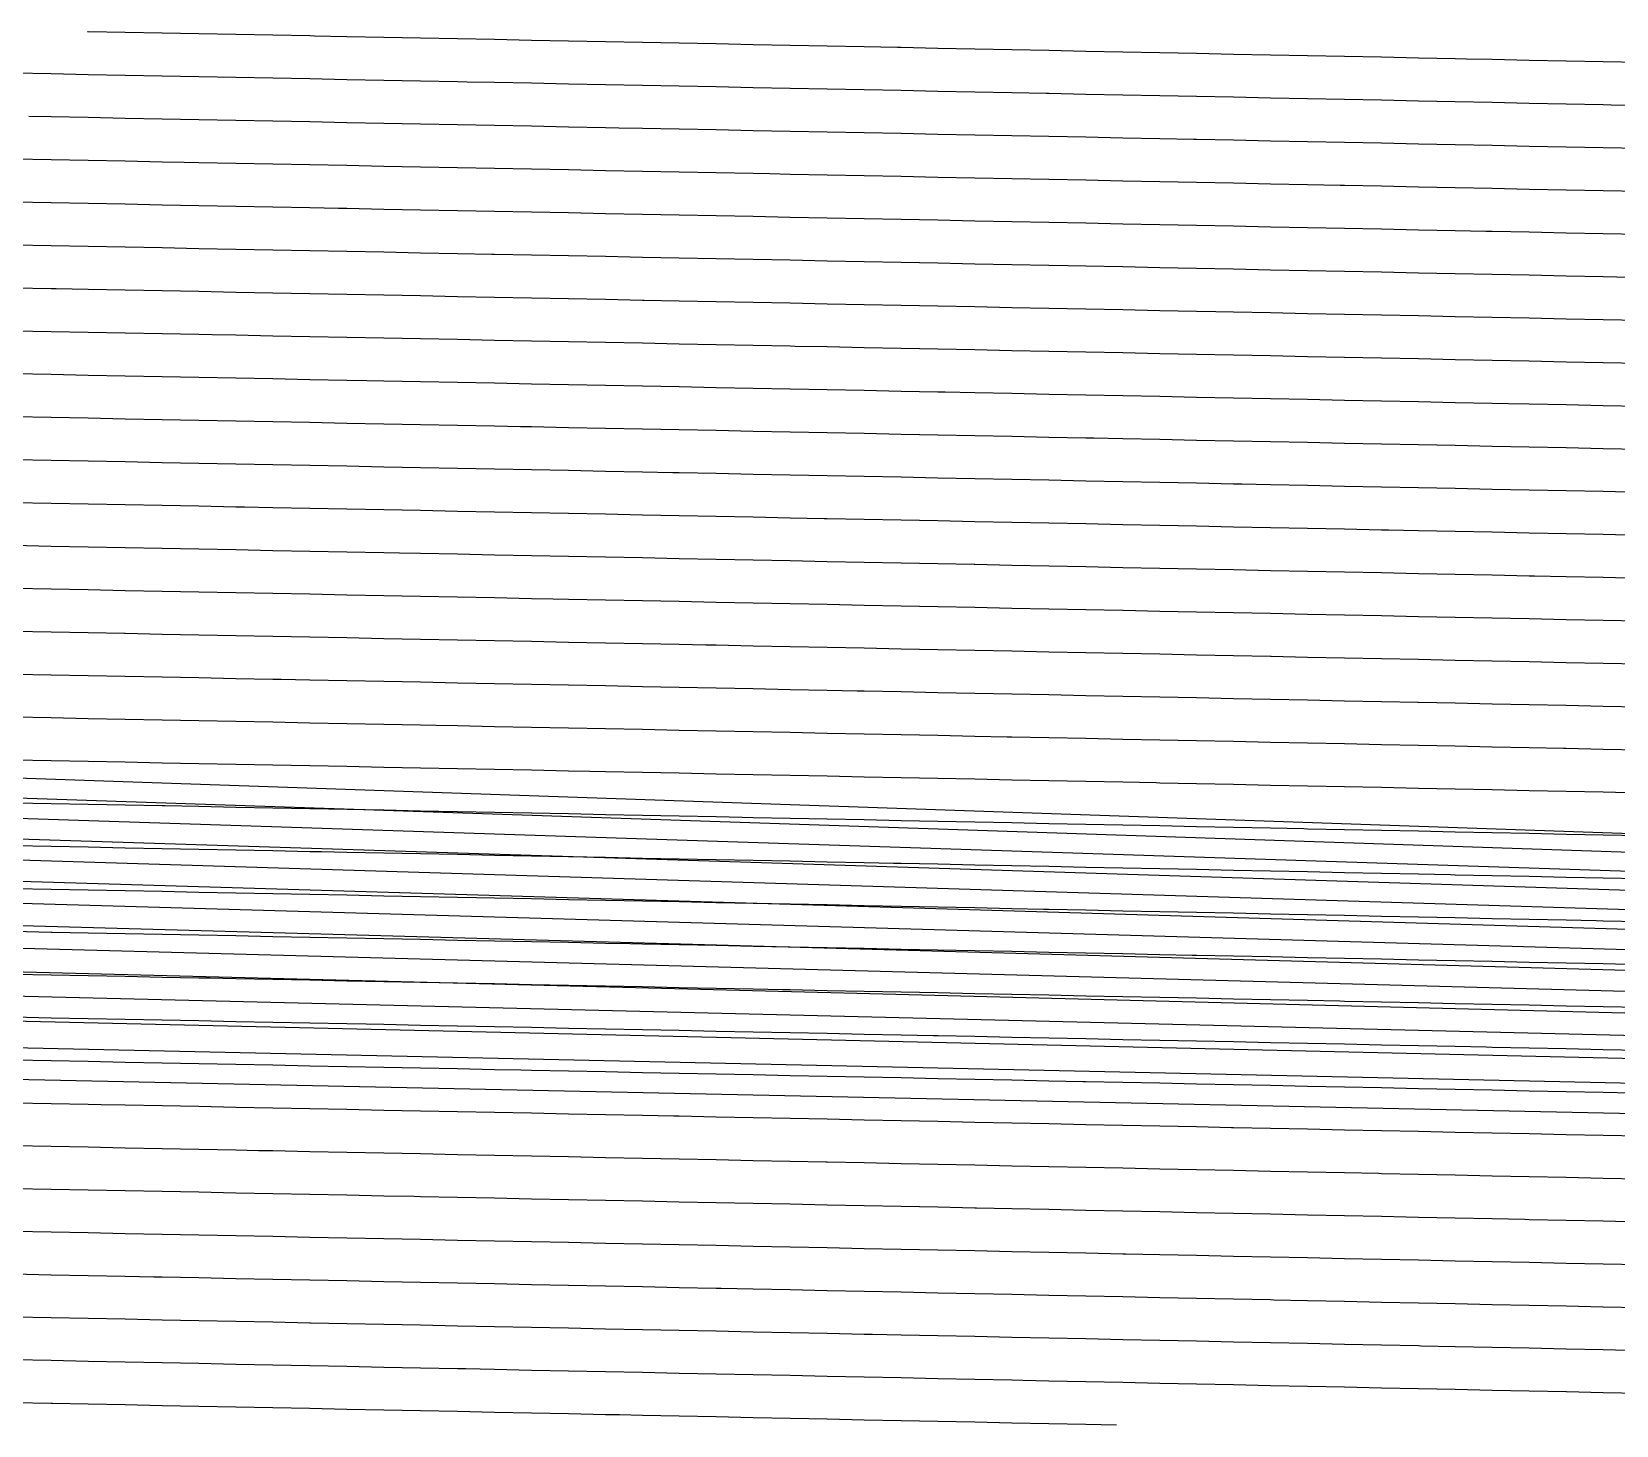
# Model space of a CAD drawing. Header units: metres. Extents: x 3386 to 5486, y 31 to 113.
# Drawn here: x 4081 to 4171.1, y 32.7 to 111.9 of the extents above; entities that cross this region are included whole.
import ezdxf

# ---------------------------------------------------------------- set-up
doc = ezdxf.new("R2010")
doc.units = ezdxf.units.M
for name, color, linetype in [('Vs_240', 7, 'Continuous'), ('Vs_260', 7, 'Continuous'), ('Vs_280', 7, 'Continuous'), ('Vs_300', 7, 'Continuous'), ('Vs_320', 7, 'Continuous'), ('Vs_340', 7, 'Continuous'), ('Vs_360', 7, 'Continuous'), ('Vs_380', 7, 'Continuous'), ('Vs_400', 7, 'Continuous'), ('Vs_420', 7, 'Continuous'), ('Vs_440', 7, 'Continuous'), ('Vs_460', 7, 'Continuous'), ('Vs_480', 7, 'Continuous'), ('Vs_500', 7, 'Continuous'), ('Vs_520', 7, 'Continuous'), ('Vs_540', 7, 'Continuous'), ('Vs_560', 7, 'Continuous'), ('Vs_580', 7, 'Continuous'), ('Vs_600', 7, 'Continuous'), ('Vs_620', 7, 'Continuous'), ('Vs_640', 7, 'Continuous'), ('Vs_660', 7, 'Continuous'), ('Vs_680', 7, 'Continuous'), ('Vs_700', 7, 'Continuous'), ('Vs_720', 7, 'Continuous'), ('Vs_740', 7, 'Continuous'), ('Vs_760', 7, 'Continuous'), ('Vs_780', 7, 'Continuous'), ('Vs_800', 7, 'Continuous'), ('Vs_820', 7, 'Continuous'), ('Vs_840', 7, 'Continuous'), ('Vs_860', 7, 'Continuous'), ('Vs_880', 7, 'Continuous'), ('Vs_900', 7, 'Continuous'), ('Vs_920', 7, 'Continuous'), ('Vs_940', 7, 'Continuous'), ('Vs_960', 7, 'Continuous')]:
    doc.layers.add(name, color=color, linetype=linetype)

msp = doc.modelspace()

# ---------------------------------------------------------------- linework, layer by layer
at = {"layer": 'Vs_240'}
msp.add_lwpolyline([(4172.412, 110.19), (4170.311, 110.233), (4168.21, 110.276), (4166.109, 110.319), (4164.007, 110.362), (4162.55, 110.392), (4161.906, 110.405), (4159.805, 110.448), (4157.704, 110.491), (4155.603, 110.534), (4153.502, 110.576), (4151.401, 110.619), (4149.3, 110.661), (4147.199, 110.704), (4145.097, 110.746), (4142.996, 110.789), (4140.895, 110.831), (4138.794, 110.873), (4136.693, 110.915), (4134.592, 110.957), (4132.491, 110.999), (4130.39, 111.041), (4130.198, 111.045), (4128.289, 111.083), (4126.188, 111.125), (4124.086, 111.167), (4121.985, 111.209), (4119.884, 111.25), (4117.783, 111.292), (4115.682, 111.333), (4113.581, 111.375), (4111.48, 111.416), (4109.379, 111.457), (4107.278, 111.499), (4105.177, 111.54), (4103.075, 111.581), (4100.974, 111.622), (4098.873, 111.663), (4097.033, 111.698), (4096.772, 111.704), (4094.671, 111.744), (4092.57, 111.785), (4090.469, 111.826), (4088.368, 111.866), (4086.267, 111.907), (4084.166, 111.947), (4084.126, 111.948)], dxfattribs=at)
at = {"layer": 'Vs_260'}
msp.add_lwpolyline([(4172.412, 107.745), (4170.77, 107.779), (4170.311, 107.788), (4168.21, 107.831), (4166.109, 107.875), (4164.007, 107.918), (4161.906, 107.961), (4159.805, 108.003), (4157.704, 108.046), (4155.603, 108.089), (4153.502, 108.132), (4151.401, 108.174), (4149.3, 108.217), (4147.199, 108.26), (4145.097, 108.302), (4142.996, 108.344), (4140.895, 108.387), (4138.794, 108.429), (4138.64, 108.432), (4136.693, 108.471), (4134.592, 108.513), (4132.491, 108.555), (4130.39, 108.597), (4128.289, 108.639), (4126.188, 108.681), (4124.086, 108.723), (4121.985, 108.765), (4119.884, 108.806), (4117.783, 108.848), (4115.682, 108.89), (4113.581, 108.931), (4111.48, 108.972), (4109.379, 109.014), (4107.278, 109.055), (4105.721, 109.085), (4105.177, 109.096), (4103.075, 109.137), (4100.974, 109.178), (4098.873, 109.219), (4096.772, 109.26), (4094.671, 109.301), (4092.57, 109.342), (4090.469, 109.382), (4088.368, 109.423), (4086.267, 109.463), (4084.166, 109.504), (4082.064, 109.544), (4079.963, 109.585)], dxfattribs=at)
at = {"layer": 'Vs_280'}
msp.add_lwpolyline([(4172.412, 105.301), (4170.311, 105.344), (4168.21, 105.387), (4166.109, 105.43), (4164.007, 105.473), (4161.906, 105.516), (4159.805, 105.559), (4157.704, 105.602), (4155.603, 105.645), (4153.502, 105.688), (4151.401, 105.73), (4149.3, 105.773), (4147.199, 105.816), (4147.027, 105.819), (4145.097, 105.858), (4142.996, 105.901), (4140.895, 105.943), (4138.794, 105.985), (4136.693, 106.027), (4134.592, 106.07), (4132.491, 106.112), (4130.39, 106.154), (4128.289, 106.196), (4126.188, 106.238), (4124.086, 106.279), (4121.985, 106.321), (4119.884, 106.363), (4117.783, 106.405), (4115.682, 106.446), (4114.351, 106.472), (4113.581, 106.488), (4111.48, 106.529), (4109.379, 106.57), (4107.278, 106.612), (4105.177, 106.653), (4103.075, 106.694), (4100.974, 106.735), (4098.873, 106.776), (4096.772, 106.817), (4094.671, 106.858), (4092.57, 106.898), (4090.469, 106.939), (4088.368, 106.98), (4086.267, 107.02), (4084.166, 107.061), (4082.064, 107.101), (4080.79, 107.126)], dxfattribs=at)
at = {"layer": 'Vs_300'}
msp.add_lwpolyline([(4172.412, 102.856), (4170.311, 102.9), (4168.21, 102.943), (4166.109, 102.986), (4164.007, 103.029), (4161.906, 103.072), (4159.805, 103.115), (4157.704, 103.158), (4155.603, 103.201), (4155.361, 103.206), (4153.502, 103.244), (4151.401, 103.287), (4149.3, 103.329), (4147.199, 103.372), (4145.097, 103.414), (4142.996, 103.457), (4140.895, 103.499), (4138.794, 103.542), (4136.693, 103.584), (4134.592, 103.626), (4132.491, 103.668), (4130.39, 103.71), (4128.289, 103.752), (4126.188, 103.794), (4124.086, 103.836), (4122.924, 103.859), (4121.985, 103.878), (4119.884, 103.92), (4117.783, 103.961), (4115.682, 104.003), (4113.581, 104.044), (4111.48, 104.086), (4109.379, 104.127), (4107.278, 104.169), (4105.177, 104.21), (4103.075, 104.251), (4100.974, 104.292), (4098.873, 104.333), (4096.772, 104.374), (4094.671, 104.415), (4092.57, 104.456), (4090.469, 104.496), (4089.629, 104.513), (4088.368, 104.537), (4086.267, 104.578), (4084.166, 104.618), (4082.064, 104.658), (4079.963, 104.699)], dxfattribs=at)
at = {"layer": 'Vs_320'}
msp.add_lwpolyline([(4172.412, 100.412), (4170.311, 100.456), (4168.21, 100.499), (4166.109, 100.542), (4164.007, 100.585), (4163.642, 100.593), (4161.906, 100.629), (4159.805, 100.672), (4157.704, 100.715), (4155.603, 100.757), (4153.502, 100.8), (4151.401, 100.843), (4149.3, 100.886), (4147.199, 100.928), (4145.097, 100.971), (4142.996, 101.014), (4140.895, 101.056), (4138.794, 101.098), (4136.693, 101.141), (4134.592, 101.183), (4132.491, 101.225), (4131.439, 101.246), (4130.39, 101.267), (4128.289, 101.309), (4126.188, 101.351), (4124.086, 101.393), (4121.985, 101.435), (4119.884, 101.477), (4117.783, 101.518), (4115.682, 101.56), (4113.581, 101.602), (4111.48, 101.643), (4109.379, 101.684), (4107.278, 101.726), (4105.177, 101.767), (4103.075, 101.808), (4100.974, 101.849), (4098.873, 101.89), (4098.407, 101.899), (4096.772, 101.931), (4094.671, 101.972), (4092.57, 102.013), (4090.469, 102.054), (4088.368, 102.094), (4086.267, 102.135), (4084.166, 102.176), (4082.064, 102.216), (4079.963, 102.256)], dxfattribs=at)
at = {"layer": 'Vs_340'}
msp.add_lwpolyline([(4171.87, 97.98), (4170.311, 98.012), (4168.21, 98.055), (4166.109, 98.099), (4164.007, 98.142), (4161.906, 98.185), (4159.805, 98.228), (4157.704, 98.271), (4155.603, 98.314), (4153.502, 98.357), (4151.401, 98.4), (4149.3, 98.443), (4147.199, 98.485), (4145.097, 98.528), (4142.996, 98.571), (4140.895, 98.613), (4139.897, 98.633), (4138.794, 98.655), (4136.693, 98.698), (4134.592, 98.74), (4132.491, 98.782), (4130.39, 98.824), (4128.289, 98.867), (4126.188, 98.909), (4124.086, 98.95), (4121.985, 98.992), (4119.884, 99.034), (4117.783, 99.076), (4115.682, 99.117), (4113.581, 99.159), (4111.48, 99.201), (4109.379, 99.242), (4107.278, 99.283), (4107.123, 99.286), (4105.177, 99.325), (4103.075, 99.366), (4100.974, 99.407), (4098.873, 99.448), (4096.772, 99.489), (4094.671, 99.53), (4092.57, 99.571), (4090.469, 99.612), (4088.368, 99.652), (4086.267, 99.693), (4084.166, 99.733), (4082.064, 99.774), (4079.963, 99.814)], dxfattribs=at)
at = {"layer": 'Vs_360'}
msp.add_lwpolyline([(4172.412, 95.525), (4170.311, 95.569), (4168.21, 95.612), (4166.109, 95.655), (4164.007, 95.699), (4161.906, 95.742), (4159.805, 95.785), (4157.704, 95.828), (4155.603, 95.871), (4153.502, 95.914), (4151.401, 95.957), (4149.3, 96), (4148.296, 96.02), (4147.199, 96.042), (4145.097, 96.085), (4142.996, 96.128), (4140.895, 96.17), (4138.794, 96.213), (4136.693, 96.255), (4134.592, 96.297), (4132.491, 96.34), (4130.39, 96.382), (4128.289, 96.424), (4126.188, 96.466), (4124.086, 96.508), (4121.985, 96.55), (4119.884, 96.592), (4117.783, 96.634), (4115.775, 96.673), (4115.682, 96.675), (4113.581, 96.717), (4111.48, 96.758), (4109.379, 96.8), (4107.278, 96.841), (4105.177, 96.883), (4103.075, 96.924), (4100.974, 96.965), (4098.873, 97.006), (4096.772, 97.047), (4094.671, 97.088), (4092.57, 97.129), (4090.469, 97.17), (4088.368, 97.21), (4086.267, 97.251), (4084.166, 97.292), (4082.353, 97.327), (4082.064, 97.332), (4079.963, 97.373)], dxfattribs=at)
at = {"layer": 'Vs_380'}
msp.add_lwpolyline([(4172.412, 93.082), (4170.311, 93.126), (4168.21, 93.169), (4166.109, 93.212), (4164.007, 93.256), (4161.906, 93.299), (4159.805, 93.342), (4157.704, 93.385), (4156.639, 93.407), (4155.603, 93.428), (4153.502, 93.471), (4151.401, 93.514), (4149.3, 93.557), (4147.199, 93.6), (4145.097, 93.643), (4142.996, 93.685), (4140.895, 93.728), (4138.794, 93.77), (4136.693, 93.813), (4134.592, 93.855), (4132.491, 93.897), (4130.39, 93.94), (4128.289, 93.982), (4126.188, 94.024), (4124.365, 94.06), (4124.086, 94.066), (4121.985, 94.108), (4119.884, 94.15), (4117.783, 94.191), (4115.682, 94.233), (4113.581, 94.275), (4111.48, 94.316), (4109.379, 94.358), (4107.278, 94.399), (4105.177, 94.441), (4103.075, 94.482), (4100.974, 94.523), (4098.873, 94.564), (4096.772, 94.605), (4094.671, 94.646), (4092.57, 94.687), (4091.221, 94.714), (4090.469, 94.728), (4088.368, 94.769), (4086.267, 94.81), (4084.166, 94.85), (4082.064, 94.891), (4079.963, 94.931)], dxfattribs=at)
at = {"layer": 'Vs_400'}
msp.add_lwpolyline([(4172.412, 90.639), (4170.311, 90.683), (4168.21, 90.726), (4166.109, 90.77), (4164.927, 90.794), (4164.007, 90.813), (4161.906, 90.856), (4159.805, 90.899), (4157.704, 90.943), (4155.603, 90.986), (4153.502, 91.029), (4151.401, 91.072), (4149.3, 91.115), (4147.199, 91.157), (4145.097, 91.2), (4142.996, 91.243), (4140.895, 91.286), (4138.794, 91.328), (4136.693, 91.371), (4134.592, 91.413), (4132.893, 91.447), (4132.491, 91.455), (4130.39, 91.498), (4128.289, 91.54), (4126.188, 91.582), (4124.086, 91.624), (4121.985, 91.666), (4119.884, 91.708), (4117.783, 91.75), (4115.682, 91.792), (4113.581, 91.833), (4111.48, 91.875), (4109.379, 91.916), (4107.278, 91.958), (4105.177, 91.999), (4103.075, 92.041), (4100.974, 92.082), (4100.022, 92.101), (4098.873, 92.123), (4096.772, 92.164), (4094.671, 92.205), (4092.57, 92.246), (4090.469, 92.287), (4088.368, 92.328), (4086.267, 92.368), (4084.166, 92.409), (4082.064, 92.45), (4079.963, 92.49)], dxfattribs=at)
at = {"layer": 'Vs_420'}
msp.add_lwpolyline([(4172.412, 88.196), (4170.311, 88.24), (4168.21, 88.284), (4166.109, 88.327), (4164.007, 88.37), (4161.906, 88.414), (4159.805, 88.457), (4157.704, 88.5), (4155.603, 88.543), (4153.502, 88.587), (4151.401, 88.63), (4149.3, 88.673), (4147.199, 88.715), (4145.097, 88.758), (4142.996, 88.801), (4141.36, 88.834), (4140.895, 88.844), (4138.794, 88.886), (4136.693, 88.929), (4134.592, 88.971), (4132.491, 89.014), (4130.39, 89.056), (4128.289, 89.098), (4126.188, 89.14), (4124.086, 89.182), (4121.985, 89.224), (4119.884, 89.266), (4117.783, 89.308), (4115.682, 89.35), (4113.581, 89.392), (4111.48, 89.434), (4109.379, 89.475), (4108.755, 89.487), (4107.278, 89.517), (4105.177, 89.558), (4103.075, 89.599), (4100.974, 89.641), (4098.873, 89.682), (4096.772, 89.723), (4094.671, 89.764), (4092.57, 89.805), (4090.469, 89.846), (4088.368, 89.887), (4086.267, 89.928), (4084.166, 89.968), (4082.064, 90.009), (4079.963, 90.049)], dxfattribs=at)
at = {"layer": 'Vs_440'}
msp.add_lwpolyline([(4172.412, 85.754), (4170.311, 85.798), (4168.21, 85.841), (4166.109, 85.885), (4164.007, 85.928), (4161.906, 85.972), (4159.805, 86.015), (4157.704, 86.058), (4155.603, 86.101), (4153.502, 86.145), (4151.401, 86.188), (4149.766, 86.221), (4149.3, 86.231), (4147.199, 86.274), (4145.097, 86.316), (4142.996, 86.359), (4140.895, 86.402), (4138.794, 86.445), (4136.693, 86.487), (4134.592, 86.53), (4132.491, 86.572), (4130.39, 86.614), (4128.289, 86.657), (4126.188, 86.699), (4124.086, 86.741), (4121.985, 86.783), (4119.884, 86.825), (4117.783, 86.867), (4117.422, 86.874), (4115.682, 86.909), (4113.581, 86.951), (4111.48, 86.993), (4109.379, 87.034), (4107.278, 87.076), (4105.177, 87.117), (4103.075, 87.159), (4100.974, 87.2), (4098.873, 87.241), (4096.772, 87.282), (4094.671, 87.323), (4092.57, 87.364), (4090.469, 87.405), (4088.368, 87.446), (4086.267, 87.487), (4084.172, 87.528), (4084.166, 87.528), (4082.064, 87.568), (4079.963, 87.609)], dxfattribs=at)
at = {"layer": 'Vs_460'}
msp.add_lwpolyline([(4172.412, 83.312), (4170.311, 83.356), (4168.21, 83.399), (4166.109, 83.443), (4164.007, 83.486), (4161.906, 83.53), (4159.805, 83.573), (4158.113, 83.608), (4157.704, 83.616), (4155.603, 83.66), (4153.502, 83.703), (4151.401, 83.746), (4149.3, 83.789), (4147.199, 83.832), (4145.097, 83.875), (4142.996, 83.918), (4140.895, 83.961), (4138.794, 84.003), (4136.693, 84.046), (4134.592, 84.088), (4132.491, 84.131), (4130.39, 84.173), (4128.289, 84.216), (4126.188, 84.258), (4126.021, 84.261), (4124.086, 84.3), (4121.985, 84.342), (4119.884, 84.384), (4117.783, 84.426), (4115.682, 84.468), (4113.581, 84.51), (4111.48, 84.552), (4109.379, 84.593), (4107.278, 84.635), (4105.177, 84.677), (4103.075, 84.718), (4100.974, 84.759), (4098.873, 84.801), (4096.772, 84.842), (4094.671, 84.883), (4093.058, 84.915), (4092.57, 84.924), (4090.469, 84.965), (4088.368, 85.006), (4086.267, 85.047), (4084.166, 85.088), (4082.064, 85.128), (4079.963, 85.169)], dxfattribs=at)
at = {"layer": 'Vs_480'}
msp.add_lwpolyline([(4172.412, 80.87), (4170.311, 80.914), (4168.21, 80.957), (4166.402, 80.995), (4166.109, 81.001), (4164.007, 81.045), (4161.906, 81.088), (4159.805, 81.132), (4157.704, 81.175), (4155.603, 81.218), (4153.502, 81.261), (4151.401, 81.305), (4149.3, 81.348), (4147.199, 81.391), (4145.097, 81.434), (4142.996, 81.477), (4140.895, 81.519), (4138.794, 81.562), (4136.693, 81.605), (4134.592, 81.648), (4134.555, 81.648), (4132.491, 81.69), (4130.39, 81.733), (4128.289, 81.775), (4126.188, 81.817), (4124.086, 81.859), (4121.985, 81.902), (4119.884, 81.944), (4117.783, 81.986), (4115.682, 82.028), (4113.581, 82.07), (4111.48, 82.111), (4109.379, 82.153), (4107.278, 82.195), (4105.177, 82.236), (4103.075, 82.278), (4101.873, 82.302), (4100.974, 82.319), (4098.873, 82.361), (4096.772, 82.402), (4094.671, 82.443), (4092.57, 82.484), (4090.469, 82.525), (4088.368, 82.566), (4086.267, 82.607), (4084.166, 82.648), (4082.064, 82.688), (4079.963, 82.729)], dxfattribs=at)
at = {"layer": 'Vs_500'}
msp.add_lwpolyline([(4172.412, 78.428), (4170.311, 78.472), (4168.21, 78.516), (4166.109, 78.56), (4164.007, 78.603), (4161.906, 78.647), (4159.805, 78.69), (4157.704, 78.734), (4155.603, 78.777), (4153.502, 78.82), (4151.401, 78.864), (4149.3, 78.907), (4147.199, 78.95), (4145.097, 78.993), (4143.025, 79.035), (4142.996, 79.036), (4140.895, 79.079), (4138.794, 79.121), (4136.693, 79.164), (4134.592, 79.207), (4132.491, 79.249), (4130.39, 79.292), (4128.289, 79.334), (4126.188, 79.377), (4124.086, 79.419), (4121.985, 79.461), (4119.884, 79.503), (4117.783, 79.545), (4115.682, 79.587), (4113.581, 79.629), (4111.48, 79.671), (4110.615, 79.688), (4109.379, 79.713), (4107.278, 79.755), (4105.177, 79.796), (4103.075, 79.838), (4100.974, 79.879), (4098.873, 79.921), (4096.772, 79.962), (4094.671, 80.003), (4092.57, 80.044), (4090.469, 80.085), (4088.368, 80.126), (4086.267, 80.167), (4084.166, 80.208), (4082.064, 80.249), (4079.963, 80.29)], dxfattribs=at)
at = {"layer": 'Vs_520'}
msp.add_lwpolyline([(4172.412, 75.987), (4170.311, 76.031), (4168.21, 76.075), (4166.109, 76.118), (4164.007, 76.162), (4161.906, 76.206), (4159.805, 76.249), (4157.704, 76.293), (4155.603, 76.336), (4153.502, 76.379), (4151.432, 76.422), (4151.401, 76.423), (4149.3, 76.466), (4147.199, 76.509), (4145.097, 76.552), (4142.996, 76.595), (4140.895, 76.638), (4138.794, 76.681), (4136.693, 76.724), (4134.592, 76.766), (4132.491, 76.809), (4130.39, 76.852), (4128.289, 76.894), (4126.188, 76.937), (4124.086, 76.979), (4121.985, 77.021), (4119.884, 77.063), (4119.286, 77.075), (4117.783, 77.106), (4115.682, 77.148), (4113.581, 77.19), (4111.48, 77.231), (4109.379, 77.273), (4107.278, 77.315), (4105.177, 77.357), (4103.075, 77.398), (4100.974, 77.44), (4098.873, 77.481), (4096.772, 77.523), (4094.671, 77.564), (4092.57, 77.605), (4090.469, 77.646), (4088.368, 77.687), (4086.267, 77.728), (4086.24, 77.729), (4084.166, 77.769), (4082.064, 77.81), (4079.963, 77.851)], dxfattribs=at)
at = {"layer": 'Vs_540'}
msp.add_lwpolyline([(4172.412, 73.546), (4170.311, 73.59), (4168.21, 73.634), (4166.109, 73.677), (4164.007, 73.721), (4161.906, 73.765), (4159.805, 73.808), (4159.778, 73.809), (4157.704, 73.852), (4155.603, 73.895), (4153.502, 73.939), (4151.401, 73.982), (4149.3, 74.025), (4147.199, 74.069), (4145.097, 74.112), (4142.996, 74.155), (4140.895, 74.198), (4138.794, 74.241), (4136.693, 74.284), (4134.592, 74.326), (4132.491, 74.369), (4130.39, 74.412), (4128.289, 74.454), (4127.888, 74.462), (4126.188, 74.497), (4124.086, 74.539), (4121.985, 74.581), (4119.884, 74.624), (4117.783, 74.666), (4115.682, 74.708), (4113.581, 74.75), (4111.48, 74.792), (4109.379, 74.834), (4107.278, 74.876), (4105.177, 74.917), (4103.075, 74.959), (4100.974, 75), (4098.873, 75.042), (4096.772, 75.083), (4095.135, 75.116), (4094.671, 75.125), (4092.57, 75.166), (4090.469, 75.207), (4088.368, 75.248), (4086.267, 75.289), (4084.166, 75.33), (4082.064, 75.371), (4079.963, 75.412)], dxfattribs=at)
at = {"layer": 'Vs_560'}
msp.add_lwpolyline([(4172.412, 71.105), (4170.311, 71.149), (4168.21, 71.193), (4168.064, 71.196), (4166.109, 71.237), (4164.007, 71.281), (4161.906, 71.324), (4159.805, 71.368), (4157.704, 71.412), (4155.603, 71.455), (4153.502, 71.499), (4151.401, 71.542), (4149.3, 71.585), (4147.199, 71.629), (4145.097, 71.672), (4142.996, 71.715), (4140.895, 71.758), (4138.794, 71.801), (4136.693, 71.844), (4136.421, 71.849), (4134.592, 71.887), (4132.491, 71.929), (4130.39, 71.972), (4128.289, 72.015), (4126.188, 72.057), (4124.086, 72.1), (4121.985, 72.142), (4119.884, 72.184), (4117.783, 72.226), (4115.682, 72.269), (4113.581, 72.311), (4111.48, 72.353), (4109.379, 72.395), (4107.278, 72.436), (4105.177, 72.478), (4103.953, 72.503), (4103.075, 72.52), (4100.974, 72.562), (4098.873, 72.603), (4096.772, 72.645), (4094.671, 72.686), (4092.57, 72.727), (4090.469, 72.768), (4088.368, 72.81), (4086.267, 72.851), (4084.166, 72.892), (4082.064, 72.933), (4079.963, 72.973)], dxfattribs=at)
at = {"layer": 'Vs_580'}
msp.add_lwpolyline([(4172.412, 68.664), (4170.311, 68.708), (4168.21, 68.752), (4166.109, 68.796), (4164.007, 68.84), (4161.906, 68.884), (4159.805, 68.928), (4157.704, 68.971), (4155.603, 69.015), (4153.502, 69.059), (4151.401, 69.102), (4149.3, 69.145), (4147.199, 69.189), (4145.097, 69.232), (4144.888, 69.236), (4142.996, 69.275), (4140.895, 69.318), (4138.794, 69.361), (4136.693, 69.404), (4134.592, 69.447), (4132.491, 69.49), (4130.39, 69.533), (4128.289, 69.575), (4126.188, 69.618), (4124.086, 69.66), (4121.985, 69.703), (4119.884, 69.745), (4117.783, 69.787), (4115.682, 69.83), (4113.581, 69.872), (4112.695, 69.889), (4111.48, 69.914), (4109.379, 69.956), (4107.278, 69.998), (4105.177, 70.039), (4103.075, 70.081), (4100.974, 70.123), (4098.873, 70.164), (4096.772, 70.206), (4094.671, 70.247), (4092.57, 70.289), (4090.469, 70.33), (4088.368, 70.371), (4086.267, 70.412), (4084.166, 70.453), (4082.064, 70.494), (4079.963, 70.535)], dxfattribs=at)
at = {"layer": 'Vs_600'}
msp.add_lwpolyline([(4172.412, 66.224), (4170.311, 66.268), (4168.21, 66.312), (4166.109, 66.356), (4164.007, 66.4), (4161.906, 66.444), (4159.805, 66.488), (4157.704, 66.531), (4155.603, 66.575), (4153.502, 66.619), (4153.289, 66.623), (4151.401, 66.662), (4149.3, 66.706), (4147.199, 66.749), (4145.097, 66.792), (4142.996, 66.836), (4140.895, 66.879), (4138.794, 66.922), (4136.693, 66.965), (4134.592, 67.008), (4132.491, 67.051), (4130.39, 67.093), (4128.289, 67.136), (4126.188, 67.179), (4124.086, 67.221), (4121.985, 67.264), (4121.363, 67.276), (4119.884, 67.306), (4117.783, 67.349), (4115.682, 67.391), (4113.581, 67.433), (4111.48, 67.475), (4109.379, 67.517), (4107.278, 67.559), (4105.177, 67.601), (4103.075, 67.643), (4100.974, 67.685), (4098.873, 67.726), (4096.772, 67.768), (4094.671, 67.809), (4092.57, 67.851), (4090.469, 67.892), (4088.551, 67.93), (4088.368, 67.933), (4086.267, 67.974), (4084.166, 68.015), (4082.064, 68.057), (4079.963, 68.097)], dxfattribs=at)
at = {"layer": 'Vs_620'}
msp.add_lwpolyline([(4172.412, 63.784), (4170.311, 63.828), (4168.21, 63.872), (4166.109, 63.916), (4164.007, 63.96), (4161.906, 64.004), (4161.629, 64.01), (4159.805, 64.048), (4157.704, 64.092), (4155.603, 64.136), (4153.502, 64.179), (4151.401, 64.223), (4149.3, 64.266), (4147.199, 64.31), (4145.097, 64.353), (4142.996, 64.396), (4140.895, 64.44), (4138.794, 64.483), (4136.693, 64.526), (4134.592, 64.569), (4132.491, 64.612), (4130.39, 64.655), (4129.958, 64.663), (4128.289, 64.697), (4126.188, 64.74), (4124.086, 64.783), (4121.985, 64.825), (4119.884, 64.868), (4117.783, 64.91), (4115.682, 64.952), (4113.581, 64.995), (4111.48, 65.037), (4109.379, 65.079), (4107.278, 65.121), (4105.177, 65.163), (4103.075, 65.205), (4100.974, 65.247), (4098.873, 65.288), (4097.442, 65.317), (4096.772, 65.33), (4094.671, 65.371), (4092.57, 65.413), (4090.469, 65.454), (4088.368, 65.496), (4086.267, 65.537), (4084.166, 65.578), (4082.064, 65.619), (4079.963, 65.66)], dxfattribs=at)
at = {"layer": 'Vs_640'}
msp.add_lwpolyline([(4172.412, 61.344), (4170.311, 61.389), (4169.907, 61.397), (4168.21, 61.433), (4166.109, 61.477), (4164.007, 61.521), (4161.906, 61.565), (4159.805, 61.609), (4157.704, 61.653), (4155.603, 61.696), (4153.502, 61.74), (4151.401, 61.784), (4149.3, 61.827), (4147.199, 61.871), (4145.097, 61.914), (4142.996, 61.957), (4140.895, 62.001), (4138.794, 62.044), (4138.484, 62.05), (4136.693, 62.087), (4134.592, 62.13), (4132.491, 62.173), (4130.39, 62.216), (4128.289, 62.259), (4126.188, 62.302), (4124.086, 62.344), (4121.985, 62.387), (4119.884, 62.429), (4117.783, 62.472), (4115.682, 62.514), (4113.581, 62.557), (4111.48, 62.599), (4109.379, 62.641), (4107.278, 62.683), (4106.253, 62.704), (4105.177, 62.725), (4103.075, 62.767), (4100.974, 62.809), (4098.873, 62.851), (4096.772, 62.892), (4094.671, 62.934), (4092.57, 62.975), (4090.469, 63.017), (4088.368, 63.058), (4086.267, 63.099), (4084.166, 63.141), (4082.064, 63.182), (4079.963, 63.223)], dxfattribs=at)
at = {"layer": 'Vs_660'}
msp.add_lwpolyline([(4172.412, 58.905), (4170.311, 58.949), (4168.21, 58.993), (4166.109, 59.037), (4164.007, 59.082), (4161.906, 59.126), (4159.805, 59.17), (4157.704, 59.213), (4155.603, 59.257), (4153.502, 59.301), (4151.401, 59.345), (4149.3, 59.388), (4147.199, 59.432), (4146.941, 59.437), (4145.097, 59.475), (4142.996, 59.519), (4140.895, 59.562), (4138.794, 59.605), (4136.693, 59.649), (4134.592, 59.692), (4132.491, 59.735), (4130.39, 59.778), (4128.289, 59.821), (4126.188, 59.863), (4124.086, 59.906), (4121.985, 59.949), (4119.884, 59.991), (4117.783, 60.034), (4115.682, 60.076), (4114.986, 60.09), (4113.581, 60.119), (4111.48, 60.161), (4109.379, 60.203), (4107.278, 60.245), (4105.177, 60.288), (4103.075, 60.329), (4100.974, 60.371), (4098.873, 60.413), (4096.772, 60.455), (4094.671, 60.497), (4092.57, 60.538), (4090.469, 60.58), (4088.368, 60.621), (4086.267, 60.663), (4084.166, 60.704), (4082.129, 60.744), (4082.064, 60.745), (4079.963, 60.786)], dxfattribs=at)
at = {"layer": 'Vs_680'}
msp.add_lwpolyline([(4172.412, 56.465), (4170.311, 56.51), (4168.21, 56.554), (4166.109, 56.598), (4164.007, 56.642), (4161.906, 56.687), (4159.805, 56.731), (4157.704, 56.775), (4155.603, 56.818), (4155.332, 56.824), (4153.502, 56.862), (4151.401, 56.906), (4149.3, 56.95), (4147.199, 56.993), (4145.097, 57.037), (4142.996, 57.08), (4140.895, 57.124), (4138.794, 57.167), (4136.693, 57.21), (4134.592, 57.254), (4132.491, 57.297), (4130.39, 57.34), (4128.289, 57.383), (4126.188, 57.426), (4124.086, 57.468), (4123.643, 57.477), (4121.985, 57.511), (4119.884, 57.554), (4117.783, 57.596), (4115.682, 57.639), (4113.581, 57.681), (4111.48, 57.724), (4109.379, 57.766), (4107.278, 57.808), (4105.177, 57.85), (4103.075, 57.892), (4100.974, 57.934), (4098.873, 57.976), (4096.772, 58.018), (4094.671, 58.06), (4092.57, 58.101), (4091.091, 58.131), (4090.469, 58.143), (4088.368, 58.184), (4086.267, 58.226), (4084.166, 58.267), (4082.064, 58.308), (4079.963, 58.35)], dxfattribs=at)
at = {"layer": 'Vs_700'}
for points in [[(3386.6, 93.517), (4884.301, 41.726)], [(4172.412, 54.026), (4170.311, 54.071), (4168.21, 54.115), (4166.109, 54.16), (4164.007, 54.204), (4163.659, 54.211), (4161.906, 54.248), (4159.805, 54.292), (4157.704, 54.336), (4155.603, 54.38), (4153.502, 54.424), (4151.401, 54.468), (4149.3, 54.511), (4147.199, 54.555), (4145.097, 54.599), (4142.996, 54.642), (4140.895, 54.686), (4138.794, 54.729), (4136.693, 54.772), (4134.592, 54.816), (4132.491, 54.859), (4132.225, 54.864), (4130.39, 54.902), (4128.289, 54.945), (4126.188, 54.988), (4124.086, 55.031), (4121.985, 55.074), (4119.884, 55.116), (4117.783, 55.159), (4115.682, 55.202), (4113.581, 55.244), (4111.48, 55.287), (4109.379, 55.329), (4107.278, 55.371), (4105.177, 55.413), (4103.075, 55.455), (4100.974, 55.498), (4099.969, 55.518), (4098.873, 55.539), (4096.772, 55.581), (4094.671, 55.623), (4092.57, 55.665), (4090.469, 55.707), (4088.368, 55.748), (4086.267, 55.79), (4084.166, 55.831), (4082.064, 55.872), (4079.963, 55.914)]]:
    msp.add_lwpolyline(points, dxfattribs=at)
at = {"layer": 'Vs_720'}
for points in [[(3386.6, 91.76), (4891.051, 41.058)], [(4171.926, 51.598), (4170.311, 51.632), (4168.21, 51.677), (4166.109, 51.721), (4164.007, 51.765), (4161.906, 51.809), (4159.805, 51.854), (4157.704, 51.898), (4155.603, 51.942), (4153.502, 51.986), (4151.401, 52.03), (4149.3, 52.073), (4147.199, 52.117), (4145.097, 52.161), (4142.996, 52.204), (4140.895, 52.248), (4140.736, 52.251), (4138.794, 52.291), (4136.693, 52.335), (4134.592, 52.378), (4132.491, 52.421), (4130.39, 52.465), (4128.289, 52.508), (4126.188, 52.551), (4124.086, 52.594), (4121.985, 52.637), (4119.884, 52.679), (4117.783, 52.722), (4115.682, 52.765), (4113.581, 52.807), (4111.48, 52.85), (4109.379, 52.892), (4108.765, 52.905), (4107.278, 52.934), (4105.177, 52.977), (4103.075, 53.019), (4100.974, 53.061), (4098.873, 53.103), (4096.772, 53.145), (4094.671, 53.187), (4092.57, 53.229), (4090.469, 53.27), (4088.368, 53.312), (4086.267, 53.354), (4084.166, 53.395), (4082.064, 53.436), (4079.963, 53.478)]]:
    msp.add_lwpolyline(points, dxfattribs=at)
at = {"layer": 'Vs_740'}
for points in [[(3386.6, 89.983), (4897.832, 40.411)], [(4172.412, 49.149), (4170.311, 49.194), (4168.21, 49.238), (4166.109, 49.283), (4164.007, 49.327), (4161.906, 49.371), (4159.805, 49.416), (4157.704, 49.46), (4155.603, 49.504), (4153.502, 49.548), (4151.401, 49.592), (4149.3, 49.636), (4149.178, 49.638), (4147.199, 49.679), (4145.097, 49.723), (4142.996, 49.767), (4140.895, 49.81), (4138.794, 49.854), (4136.693, 49.897), (4134.592, 49.941), (4132.491, 49.984), (4130.39, 50.027), (4128.289, 50.071), (4126.188, 50.114), (4124.086, 50.157), (4121.985, 50.2), (4119.884, 50.243), (4117.783, 50.285), (4117.48, 50.291), (4115.682, 50.328), (4113.581, 50.371), (4111.48, 50.413), (4109.379, 50.456), (4107.278, 50.498), (4105.177, 50.54), (4103.075, 50.583), (4100.974, 50.625), (4098.873, 50.667), (4096.772, 50.709), (4094.671, 50.751), (4092.57, 50.793), (4090.469, 50.835), (4088.368, 50.876), (4086.267, 50.918), (4084.909, 50.945), (4084.166, 50.959), (4082.064, 51.001), (4079.963, 51.042)]]:
    msp.add_lwpolyline(points, dxfattribs=at)
at = {"layer": 'Vs_760'}
for points in [[(3386.6, 88.178), (4904.663, 39.781)], [(4172.412, 46.711), (4170.311, 46.756), (4168.21, 46.8), (4166.109, 46.845), (4164.007, 46.889), (4161.906, 46.933), (4159.805, 46.978), (4157.704, 47.022), (4157.553, 47.025), (4155.603, 47.066), (4153.502, 47.11), (4151.401, 47.154), (4149.3, 47.198), (4147.199, 47.242), (4145.097, 47.286), (4142.996, 47.33), (4140.895, 47.373), (4138.794, 47.417), (4136.693, 47.46), (4134.592, 47.504), (4132.491, 47.547), (4130.39, 47.591), (4128.289, 47.634), (4126.188, 47.677), (4126.118, 47.678), (4124.086, 47.72), (4121.985, 47.763), (4119.884, 47.806), (4117.783, 47.849), (4115.682, 47.892), (4113.581, 47.934), (4111.48, 47.977), (4109.379, 48.02), (4107.278, 48.062), (4105.177, 48.104), (4103.075, 48.147), (4100.974, 48.189), (4098.873, 48.231), (4096.772, 48.273), (4094.671, 48.315), (4093.85, 48.332), (4092.57, 48.357), (4090.469, 48.399), (4088.368, 48.441), (4086.267, 48.483), (4084.166, 48.524), (4082.064, 48.566), (4079.963, 48.607)]]:
    msp.add_lwpolyline(points, dxfattribs=at)
at = {"layer": 'Vs_780'}
for points in [[(3386.6, 86.315), (4911.549, 39.165)], [(4172.412, 44.273), (4170.311, 44.318), (4168.21, 44.362), (4166.109, 44.407), (4165.863, 44.412), (4164.007, 44.451), (4161.906, 44.496), (4159.805, 44.54), (4157.704, 44.584), (4155.603, 44.629), (4153.502, 44.673), (4151.401, 44.717), (4149.3, 44.761), (4147.199, 44.805), (4145.097, 44.849), (4142.996, 44.893), (4140.895, 44.936), (4138.794, 44.98), (4136.693, 45.024), (4134.68, 45.065), (4134.592, 45.067), (4132.491, 45.111), (4130.39, 45.154), (4128.289, 45.197), (4126.188, 45.241), (4124.086, 45.284), (4121.985, 45.327), (4119.884, 45.37), (4117.783, 45.413), (4115.682, 45.456), (4113.581, 45.498), (4111.48, 45.541), (4109.379, 45.584), (4107.278, 45.626), (4105.177, 45.669), (4103.075, 45.711), (4102.705, 45.719), (4100.974, 45.753), (4098.873, 45.796), (4096.772, 45.838), (4094.671, 45.88), (4092.57, 45.922), (4090.469, 45.964), (4088.368, 46.006), (4086.267, 46.047), (4084.166, 46.089), (4082.064, 46.131), (4079.963, 46.172)]]:
    msp.add_lwpolyline(points, dxfattribs=at)
at = {"layer": 'Vs_800'}
for points in [[(3386.6, 84.423), (4918.526, 38.566)], [(4172.412, 41.835), (4170.311, 41.88), (4168.21, 41.925), (4166.109, 41.969), (4164.007, 42.014), (4161.906, 42.058), (4159.805, 42.103), (4157.704, 42.147), (4155.603, 42.192), (4153.502, 42.236), (4151.401, 42.28), (4149.3, 42.324), (4147.199, 42.368), (4145.097, 42.412), (4143.17, 42.452), (4142.996, 42.456), (4140.895, 42.5), (4138.794, 42.543), (4136.693, 42.587), (4134.592, 42.631), (4132.491, 42.674), (4130.39, 42.718), (4128.289, 42.761), (4126.188, 42.804), (4124.086, 42.848), (4121.985, 42.891), (4119.884, 42.934), (4117.783, 42.977), (4115.682, 43.02), (4113.581, 43.063), (4111.48, 43.105), (4111.476, 43.106), (4109.379, 43.148), (4107.278, 43.191), (4105.177, 43.233), (4103.075, 43.276), (4100.974, 43.318), (4098.873, 43.361), (4096.772, 43.403), (4094.671, 43.445), (4092.57, 43.487), (4090.469, 43.529), (4088.368, 43.571), (4086.267, 43.613), (4084.166, 43.655), (4082.064, 43.696), (4079.963, 43.738)]]:
    msp.add_lwpolyline(points, dxfattribs=at)
at = {"layer": 'Vs_820'}
for points in [[(3386.6, 82.464), (4925.607, 37.98)], [(4172.412, 39.398), (4170.311, 39.443), (4168.21, 39.487), (4166.109, 39.532), (4164.007, 39.577), (4161.906, 39.621), (4159.805, 39.666), (4157.704, 39.71), (4155.603, 39.755), (4153.502, 39.799), (4151.59, 39.839), (4151.401, 39.843), (4149.3, 39.887), (4147.199, 39.931), (4145.097, 39.975), (4142.996, 40.019), (4140.895, 40.063), (4138.794, 40.107), (4136.693, 40.151), (4134.592, 40.195), (4132.491, 40.238), (4130.39, 40.282), (4128.289, 40.325), (4126.188, 40.369), (4124.086, 40.412), (4121.985, 40.455), (4120.165, 40.492), (4119.884, 40.498), (4117.783, 40.541), (4115.682, 40.584), (4113.581, 40.627), (4111.48, 40.67), (4109.379, 40.713), (4107.278, 40.756), (4105.177, 40.798), (4103.075, 40.841), (4100.974, 40.883), (4098.873, 40.926), (4096.772, 40.968), (4094.671, 41.01), (4092.57, 41.052), (4090.469, 41.094), (4088.368, 41.136), (4087.904, 41.146), (4086.267, 41.178), (4084.166, 41.22), (4082.064, 41.262), (4079.963, 41.304)]]:
    msp.add_lwpolyline(points, dxfattribs=at)
at = {"layer": 'Vs_840'}
for points in [[(3386.6, 80.452), (4932.833, 37.408)], [(4172.412, 36.961), (4170.311, 37.006), (4168.21, 37.05), (4166.109, 37.095), (4164.007, 37.14), (4161.906, 37.184), (4159.943, 37.226), (4159.805, 37.229), (4157.704, 37.274), (4155.603, 37.318), (4153.502, 37.362), (4151.401, 37.407), (4149.3, 37.451), (4147.199, 37.495), (4145.097, 37.539), (4142.996, 37.583), (4140.895, 37.627), (4138.794, 37.671), (4136.693, 37.715), (4134.592, 37.759), (4132.491, 37.802), (4130.39, 37.846), (4128.776, 37.879), (4128.289, 37.889), (4126.188, 37.933), (4124.086, 37.976), (4121.985, 38.02), (4119.884, 38.063), (4117.783, 38.106), (4115.682, 38.149), (4113.581, 38.192), (4111.48, 38.235), (4109.379, 38.278), (4107.278, 38.321), (4105.177, 38.363), (4103.075, 38.406), (4100.974, 38.449), (4098.873, 38.491), (4096.814, 38.533), (4096.772, 38.534), (4094.671, 38.576), (4092.57, 38.618), (4090.469, 38.66), (4088.368, 38.702), (4086.267, 38.744), (4084.166, 38.786), (4082.064, 38.828), (4079.963, 38.87)]]:
    msp.add_lwpolyline(points, dxfattribs=at)
at = {"layer": 'Vs_860'}
for points in [[(3386.6, 78.395), (4940.259, 36.851)], [(4172.412, 34.524), (4170.311, 34.569), (4168.232, 34.613), (4168.21, 34.614), (4166.109, 34.658), (4164.007, 34.703), (4161.906, 34.748), (4159.805, 34.793), (4157.704, 34.837), (4155.603, 34.882), (4153.502, 34.926), (4151.401, 34.97), (4149.3, 35.015), (4147.199, 35.059), (4145.097, 35.103), (4142.996, 35.147), (4140.895, 35.191), (4138.794, 35.235), (4137.312, 35.266), (4136.693, 35.279), (4134.592, 35.323), (4132.491, 35.367), (4130.39, 35.411), (4128.289, 35.454), (4126.188, 35.498), (4124.086, 35.541), (4121.985, 35.585), (4119.884, 35.628), (4117.783, 35.671), (4115.682, 35.714), (4113.581, 35.757), (4111.48, 35.8), (4109.379, 35.843), (4107.278, 35.886), (4105.636, 35.92), (4105.177, 35.929), (4103.075, 35.972), (4100.974, 36.014), (4098.873, 36.057), (4096.772, 36.099), (4094.671, 36.142), (4092.57, 36.184), (4090.469, 36.226), (4088.368, 36.268), (4086.267, 36.311), (4084.166, 36.353), (4082.064, 36.395), (4079.963, 36.436)]]:
    msp.add_lwpolyline(points, dxfattribs=at)
at = {"layer": 'Vs_880'}
for points in [[(3386.6, 76.243), (4947.953, 36.301)], [(4142.649, 32.719), (4140.895, 32.756), (4138.794, 32.8), (4136.693, 32.844), (4134.592, 32.888), (4132.491, 32.932), (4130.39, 32.975), (4128.289, 33.019), (4126.188, 33.063), (4124.086, 33.106), (4121.985, 33.15), (4119.884, 33.193), (4117.783, 33.236), (4115.682, 33.28), (4114.374, 33.307), (4113.581, 33.323), (4111.48, 33.366), (4109.379, 33.409), (4107.278, 33.452), (4105.177, 33.495), (4103.075, 33.538), (4100.974, 33.58), (4098.873, 33.623), (4096.772, 33.665), (4094.671, 33.708), (4092.57, 33.75), (4090.469, 33.793), (4088.368, 33.835), (4086.267, 33.877), (4084.166, 33.919), (4082.137, 33.96), (4082.064, 33.961), (4079.963, 34.003)]]:
    msp.add_lwpolyline(points, dxfattribs=at)
at = {"layer": 'Vs_900'}
msp.add_lwpolyline([(3386.6, 74.05), (4956.081, 35.759)], dxfattribs=at)
at = {"layer": 'Vs_920'}
msp.add_lwpolyline([(3386.6, 71.773), (4964.963, 35.207)], dxfattribs=at)
at = {"layer": 'Vs_940'}
msp.add_lwpolyline([(3386.6, 69.424), (4975.333, 34.536)], dxfattribs=at)
at = {"layer": 'Vs_960'}
msp.add_lwpolyline([(3386.6, 67.025), (4989.58, 33.187)], dxfattribs=at)

doc.saveas('drawing.dxf')
